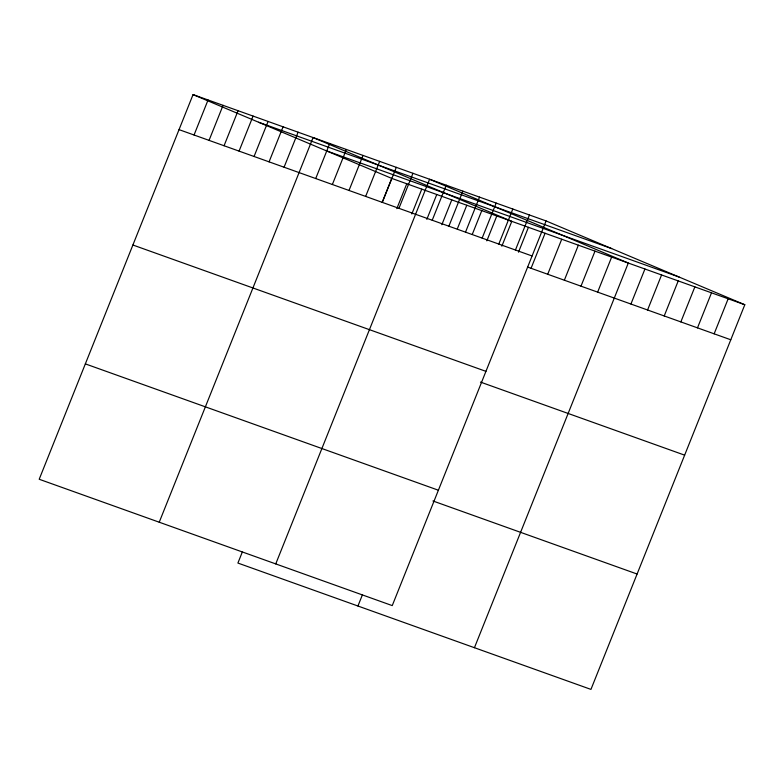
<?xml version="1.0" encoding="UTF-8"?>
<svg xmlns="http://www.w3.org/2000/svg" width="784" height="784" viewBox="0 0 784 784"><rect width="100%" height="100%" fill="white"/><g stroke="black" fill="none" stroke-linecap="round" stroke-linejoin="round"><path stroke-width="1.18" d="M546.095 220.941L193.05 94.599L39.2 479.259L392.245 605.601L546.095 220.941L744.8 304.741L590.95 689.401L237.905 563.059L242.295 552.073M194.05 135.005L208.064 99.97M209.054 140.375L223.068 105.34M224.057 145.746L238.071 110.711M239.061 151.116L253.075 116.081M254.065 156.486L268.079 121.451M269.069 161.847L283.083 126.812M284.073 167.217L298.087 132.182M159.23 522.222L313.09 137.553L511.795 221.353L501.848 246.215M315.717 178.546L329.731 143.511M332.367 184.505L346.371 149.47M349.007 190.463L363.021 155.428M365.648 196.412L379.662 161.377M382.269 202.125L391.755 178.399L744.8 304.741M382.288 202.37L396.302 167.335M396.822 208.632L406.759 183.76M398.938 208.328L412.952 173.293M411.825 214.003L421.763 189.13M275.743 563.912L429.593 179.252L628.298 263.042L474.438 647.711M426.829 219.363L436.766 194.501M432.219 220.235L446.233 185.2M441.833 224.734L451.78 199.871M448.869 226.194L462.883 191.159M457.288 228.977L466.784 205.241M465.51 232.152L479.524 197.117M472.291 234.347L481.788 210.612M482.15 238.111L496.164 203.076M486.844 240.845L496.791 215.982M498.8 244.059L512.814 209.024M357.935 606.012L362.335 595.027M515.441 250.018L529.455 214.983M518.489 252.174L528.436 227.311M531.062 268.295L545.076 233.26M547.712 274.253L561.726 239.218M564.353 280.211L578.367 245.176M580.993 286.17L595.007 251.135M597.643 292.118L611.657 257.083M630.924 304.035L644.938 269M647.574 309.994L661.578 274.959M664.215 315.952L678.229 280.907M680.855 321.901L694.869 286.866M697.495 327.859L711.509 292.824M714.146 333.817L728.16 298.782M258.622 122.255L611.667 248.597M326.183 150.744L679.228 277.085M179.046 129.634L532.081 255.976M527.74 267.109L730.786 339.776M132.898 245.01L485.933 371.351M480.484 382.092L684.638 455.151M85.348 363.884L438.393 490.225M432.935 500.966L637.088 574.025M193.05 94.599L391.755 178.399"/></g></svg>
